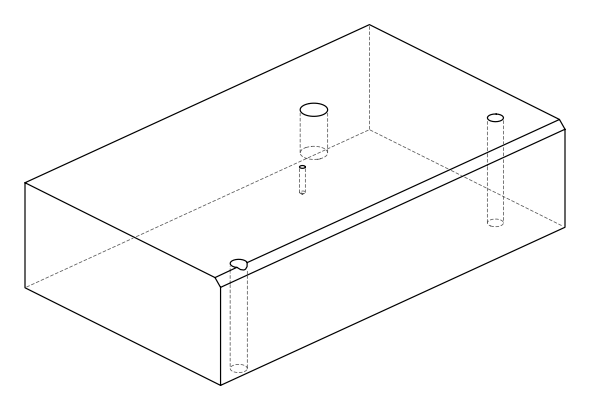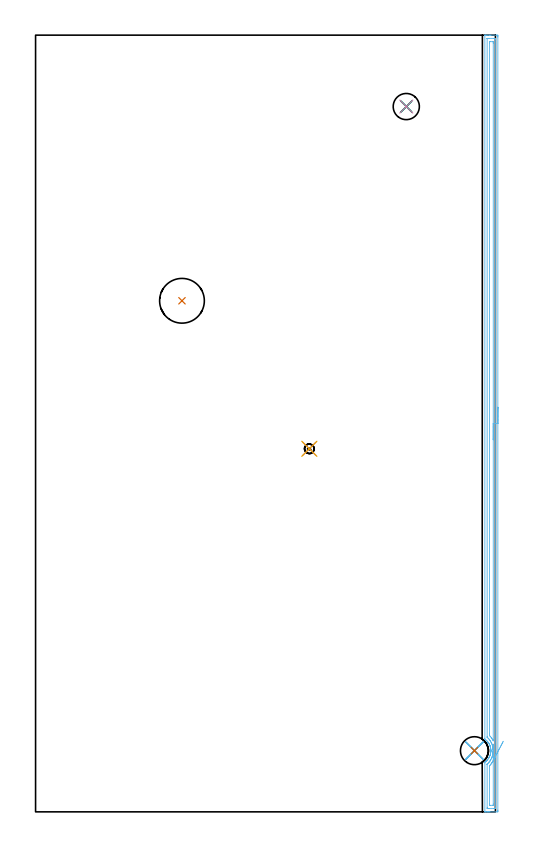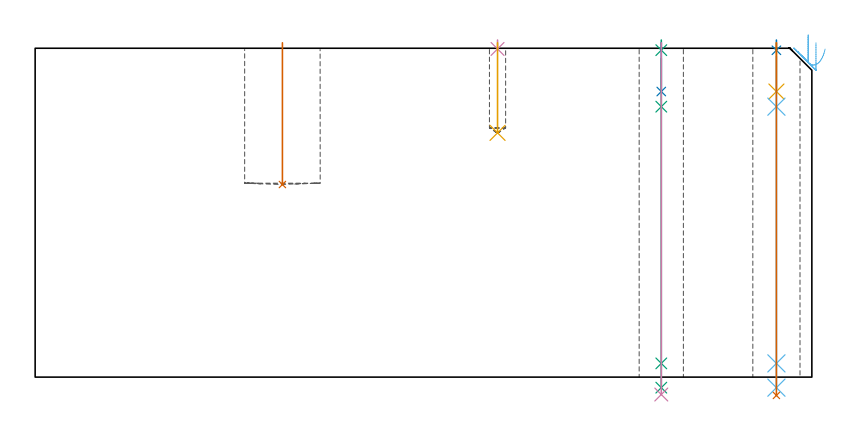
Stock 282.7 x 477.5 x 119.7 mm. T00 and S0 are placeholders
(PLAN: 12 operations, 9 tool changes, 14.6 min)
(1 INDEXABLE_INSERT_DRILL_BLIND_HOLE_FROM_SOLID | STEP1POCKET | NXT0302_026 | 0.21 min | 29236 mm3)
(2 SPOT_DRILL | STEP1HOLE | NXT0321_9005460120000 | 0.03 min | 3 mm3)
(3 SPOT_DRILL_1 | STEP1HOLE_1 | NXT0321_9005460120000 | 0.03 min | 3 mm3)
(4 SPOT_DRILL_2 | STEP1POCKET_1 | NXT0321_9005460120000 | 0.03 min | 2 mm3)
(5 DRILL_BLIND_HOLE_INTO_CENTER | STEP1HOLE | NXT0301_076 | 0.07 min | 1240 mm3)
(6 GUN_DRILL_THROUGH_HOLE | STEP1HOLE | UGT0307_007 | 0.59 min | 8205 mm3)
(7 DRILL_TO_ENLARGE_THROUGH_HOLE | STEP1HOLE | UGT0301_243 | 0.52 min | 18296 mm3)
(8 DRILL_BLIND_HOLE_INTO_CENTER_1 | STEP1HOLE_1 | NXT0301_076 | 0.07 min | 1269 mm3)
(9 GUN_DRILL_THROUGH_HOLE_1 | STEP1HOLE_1 | UGT0307_007 | 0.59 min | 8190 mm3)
(10 DRILL_TO_ENLARGE_THROUGH_HOLE_1 | STEP1HOLE_1 | UGT0301_285 | 0.51 min | 14863 mm3)
(11 DRILL_BLIND_HOLE_INTO_CENTER_2 | STEP1POCKET_1 | UGT0301_182 | 0.13 min | 777 mm3)
(12 AREA_MILL | FG_CHAMFER_SURFACE | UGT0205_001 | 11.77 min | 15226 mm3)
(TOOL NXT0302_026 | Index. Insert Drill 27.5mm [880-D2750L32-03] | D27.5 PA176 FL83 Z2)
(TOOL NXT0321_9005460120000 | NC Spot Drill, 142deg, 12mm, Carbide, Uncoated | D12 PA142 FL30 Z2)
(TOOL NXT0301_076 | Carbide Drill 10.5mm [860.1-1050-032A1-MM 2214] | D10.5 PA140 FL55 Z2)
(TOOL UGT0307_007 | Gun Drill 10 mm | D10 PA130 FL24 Z1)
(TOOL UGT0301_243 | Twist Drill 17.2 mm | D17.2 PA118 FL130 Z2)
(TOOL UGT0301_285 | Twist Drill 16.1 mm | D16.1 PA118 FL125 Z2)
(TOOL UGT0301_182 | Twist Drill 5.9 mm | D5.9 PA118 FL55 Z2)
(TOOL UGT0205_001 | Chamfer Mill 20 x 3 x 45 deg. | D20 FL50 Z2)
(OP 1 INDEXABLE_INSERT_DRILL_BLIND_HOLE_FROM_SOLID)
G17 G21 G94 G90
T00 M6
G54
G17 G0 G90 X90. Y314.2 S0 M3
G43 Z129.7 H1
G94 G81 G98 Z70.1 F250. R121.7
G80
M5
M2
(OP 2 SPOT_DRILL)
G17 G21 G94 G90
T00 M6
G54
G17 G0 G90 X269.8 Y37.6 S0 M3
G43 Z129.7 H0
G94 G81 G98 Z118.96 F250. R122.7
G80
M5
M2
(OP 3 SPOT_DRILL_1)
G17 G21 G94 G90
T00 M6
G54
G17 G0 G90 X227.9 Y433.6 S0 M3
G43 Z129.7 H0
G94 G81 G98 Z119.007 F250. R122.7
G80
M5
M2
(OP 4 SPOT_DRILL_2)
G17 G21 G94 G90
T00 M6
G54
G17 G0 G90 X168.3 Y223.2 S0 M3
G43 Z129.7 H0
G94 G81 G98 Z119.446 F250. R122.7
G80
M5
M2
(OP 5 DRILL_BLIND_HOLE_INTO_CENTER)
G17 G21 G94 G90
T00 M6
G54
G17 G0 G90 X269.8 Y37.6 S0 M3
G43 Z129.7 H1
G94 G81 G98 Z103.95 F250. R121.7
G80
M5
M2
(OP 6 GUN_DRILL_THROUGH_HOLE)
G17 G21 G94 G90
T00 M6
G54
G17 G0 G90 X269.8 Y37.6 M8
G43 Z129.7 H0
Z116.735
S716 M3
G94 G1 Z98.438 F125. M26
G4 X.084
Z5. F250.
G4 X.084
Z-3.832 F125.
G4 X.084
M5
M9
G0 Z116.735
Z129.7
M2
(OP 7 DRILL_TO_ENLARGE_THROUGH_HOLE)
G17 G21 G94 G90
T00 M6
G54
G17 G0 G90 X269.8 Y37.6 S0 M3
G43 Z129.7 H0
G94 G73 G98 Z-6.667 F250. Q15.796 R121.7
G80
M5
M2
(OP 8 DRILL_BLIND_HOLE_INTO_CENTER_1)
G17 G21 G94 G90
T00 M6
G54
G17 G0 G90 X227.9 Y433.6 S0 M3
G43 Z129.7 H1
G94 G81 G98 Z103.95 F250. R121.7
G80
M5
M2
(OP 9 GUN_DRILL_THROUGH_HOLE_1)
G17 G21 G94 G90
T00 M6
G54
G17 G0 G90 X227.9 Y433.6 M8
G43 Z129.7 H0
Z116.034
S716 M3
G94 G1 Z98.438 F125. M26
G4 X.084
Z5. F250.
G4 X.084
Z-3.832 F125.
G4 X.084
M5
M9
G0 Z116.034
Z129.7
M2
(OP 10 DRILL_TO_ENLARGE_THROUGH_HOLE_1)
G17 G21 G94 G90
T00 M6
G54
G17 G0 G90 X227.9 Y433.6 S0 M3
G43 Z129.7 H0
G94 G73 G98 Z-6.337 F250. Q15.755 R121.7
G80
M5
M2
(OP 11 DRILL_BLIND_HOLE_INTO_CENTER_2)
G17 G21 G94 G90
T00 M6
G54
G17 G0 G90 X168.3 Y223.2 S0 M3
G43 Z129.7 H0
G94 G81 G98 Z88.9 F250. R121.7
G80
M5
M2
(OP 12 AREA_MILL)
G17 G21 G94 G90
T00 M6
G54
G17 G0 G90 X284.2 Y248.75 S1061 M3
G43 Z129.7 H0
Z121.7
G94 G1 Y248.712 Z120.828 F250.
Y248.598 Z119.964
Y248.409 Z119.112
Y248.147 Z118.28
Y247.813 Z117.474
Y247.41 Z116.7
Y246.942 Z115.964
Y246.41 Z115.272
Y245.821 Z114.629
Y245.178 Z114.04
Y244.486 Z113.508
Y243.75 Z113.04
Y242.976 Z112.637
Y242.17 Z112.303
Y241.338 Z112.041
Y240.486 Z111.852
Y239.622 Z111.738
Y238.75 Z111.7
Y1.039
X284.199 Y0.621 Z111.701
X284.195 Y0.151 Z111.703
X284.192 Y0.009 Z111.706
X283.731 Y0. Z112.166
X279.317 Z116.577
X278.778 Z117.119
X278.435 Z117.462
X277.895 Z118.001
X277.552 Z118.343
X276.864 Z119.035
X276.565 Z119.334
X276.211 Z119.68
X276.203 Y0.007 Z119.688
X276.2 Y0.174 Z119.7
Y30.108
X276.199 Y30.526 Z119.684
X276.359 Y30.651 Z119.535
X276.669 Y30.893 Z119.23
X276.805 Y31.001 Z119.092
X276.911 Y31.084 Z118.987
X276.945 Y31.114 Z118.953
X277.383 Y31.538 Z118.515
X277.44 Y31.597 Z118.458
X277.552 Y31.715 Z118.344
X277.669 Y31.835 Z118.23
X277.727 Y31.895 Z118.173
X277.806 Y31.977 Z118.093
X278.158 Y32.428 Z117.74
X278.476 Y32.87 Z117.423
X278.611 Y33.086 Z117.287
X278.7 Y33.227 Z117.199
X278.943 Y33.682 Z116.954
X278.987 Y33.764 Z116.911
X279.193 Y34.208 Z116.706
X279.37 Y34.657 Z116.528
X279.397 Y34.736 Z116.502
X279.49 Y35.022 Z116.404
X279.576 Y35.275 Z116.321
X279.646 Y35.55 Z116.25
X279.711 Y35.85 Z116.188
X279.742 Y35.996 Z116.157
X279.8 Y36.362 Z116.096
X279.814 Y36.443 Z116.084
X279.857 Y36.835 Z116.042
X279.863 Y36.889 Z116.036
X279.88 Y37.256 Z116.01
X279.884 Y37.298 Z116.009
X279.886 Y37.336 Z116.005
X279.885 Y37.378 Z116.003
X279.887 Y37.551 Z116.005
X279.888 Y37.583 Z116.004
Y37.796 Z116.006
X279.886 Y37.833 Z116.008
X279.881 Y37.903 Z116.009
X279.873 Y38.128 Z116.024
X279.872 Y38.15 Z116.025
X279.868 Y38.23 Z116.029
X279.832 Y38.597 Z116.067
X279.824 Y38.677 Z116.075
X279.768 Y39.043 Z116.13
X279.756 Y39.123 Z116.142
X279.675 Y39.526 Z116.225
X279.576 Y39.928 Z116.322
X279.551 Y40.016 Z116.347
X279.431 Y40.375 Z116.469
X279.401 Y40.465 Z116.499
X279.317 Y40.68 Z116.581
X279.258 Y40.83 Z116.637
X279.228 Y40.909 Z116.668
X279.024 Y41.359 Z116.874
X278.798 Y41.802 Z117.099
X278.698 Y41.976 Z117.198
X278.683 Y41.999 Z117.212
X278.573 Y42.17 Z117.321
X278.467 Y42.34 Z117.432
X278.22 Y42.696 Z117.678
X278.14 Y42.795 Z117.755
X278.046 Y42.915 Z117.852
X277.904 Y43.095 Z117.995
X277.822 Y43.199 Z118.076
X277.647 Y43.397 Z118.252
X277.467 Y43.589 Z118.432
X276.945 Y44.08 Z118.953
X276.7 Y44.287 Z119.197
X276.452 Y44.482 Z119.447
X276.373 Y44.541 Z119.526
X276.212 Y44.663 Z119.681
X276.203 Y44.673 Z119.689
X276.2 Y44.851 Z119.7
Y477.326
X276.203 Y477.492 Z119.688
X276.21 Y477.493 Z119.681
X276.565 Y477.5 Z119.334
X276.864 Z119.035
X277.552 Z118.343
X278.778 Z117.119
X279.317 Z116.577
X279.93 Z115.965
X283.461 Z112.436
X283.731 Y477.497 Z112.166
X284.192 Y477.491 Z111.706
X284.195 Y477.349 Z111.703
X284.199 Y476.879 Z111.701
X284.2 Y476.404 Z111.7
Y238.75
X282.786 Z113.114
X282.785 Y2.2 Z113.115
X282.784 Y2.096 Z113.116
X282.782 Y2.045 Z113.118
X282.779 Y2.024 Z113.121
X282.768 Y2.01 Z113.132
X282.366 Y2.003 Z113.534
X281.965 Y2.001 Z113.935
X281.485 Y2. Z114.415
X278.837 Z117.063
X278.435 Y2.001 Z117.465
X277.951 Y2.003 Z117.949
X277.724 Y2.01 Z118.176
X277.621 Y2.027 Z118.279
X277.615 Y2.344 Z118.285
Y2.408
Y29.151
Y29.214
X277.619 Y29.317 Z118.281
X277.621 Y29.339 Z118.279
X277.639 Y29.36 Z118.261
X277.681 Y29.404 Z118.219
X278.395 Y30.108 Z117.505
X278.415 Y30.128 Z117.485
X278.435 Y30.149 Z117.465
X278.707 Y30.448 Z117.193
X278.83 Y30.601 Z117.07
X279.147 Y31.001 Z116.753
X279.194 Y31.064 Z116.706
X279.22 Y31.1 Z116.68
X279.317 Y31.24 Z116.583
X279.579 Y31.63 Z116.321
X279.746 Y31.895 Z116.154
X279.91 Y32.189 Z115.99
X280.2 Y32.733 Z115.7
X280.218 Y32.77 Z115.682
X280.226 Y32.788 Z115.674
X280.484 Y33.394 Z115.416
X280.598 Y33.682 Z115.302
X280.723 Y34.046 Z115.177
X280.896 Y34.575 Z115.004
X280.921 Y34.657 Z114.979
X280.937 Y34.723 Z114.963
X281.083 Y35.355 Z114.817
X281.102 Y35.449 Z114.798
X281.105 Y35.469 Z114.795
X281.216 Y36.228 Z114.684
X281.231 Y36.362 Z114.669
X281.265 Y36.714 Z114.635
X281.286 Y37.05 Z114.614
X281.296 Y37.256 Z114.604
X281.295 Y37.935 Z114.605
X281.284 Y38.15 Z114.616
X281.264 Y38.5 Z114.636
X281.226 Y38.898 Z114.674
X281.208 Y39.043 Z114.692
X281.083 Y39.837 Z114.817
X281.061 Y39.948 Z114.839
X281.057 Y39.962 Z114.843
X280.938 Y40.45 Z114.962
X280.836 Y40.83 Z115.064
X280.713 Y41.205 Z115.187
X280.519 Y41.724 Z115.381
X280.428 Y41.955 Z115.472
X280.2 Y42.464 Z115.7
X280.125 Y42.617 Z115.775
X280.047 Y42.772 Z115.853
X279.767 Y43.274 Z116.133
X279.616 Y43.511 Z116.284
X279.317 Y43.957 Z116.583
X278.981 Y44.404 Z116.919
X278.739 Y44.709 Z117.161
X278.435 Y45.05 Z117.465
X278.196 Y45.298 Z117.704
X277.633 Y45.841 Z118.267
X277.621 Y45.872 Z118.279
X277.619 Y45.921 Z118.281
X277.615 Y46.128 Z118.285
Y475.3
X277.616 Y475.404 Z118.284
X277.618 Y475.455 Z118.282
X277.621 Y475.476 Z118.279
X277.632 Y475.49 Z118.268
X278.034 Y475.497 Z117.866
X278.435 Y475.499 Z117.465
X278.914 Y475.5 Z116.986
X281.563 Z114.337
X281.965 Y475.499 Z113.935
X282.448 Y475.497 Z113.452
X282.676 Y475.49 Z113.224
X282.779 Y475.473 Z113.121
X282.785 Y475.156 Z113.115
Y475.092
X282.786 Y238.75 Z113.114
X281.372 Z114.528
X281.371 Y44.404 Z114.529
X281.37 Y44.113 Z114.53
X281.367 Y43.82 Z114.533
X281.365 Y43.653 Z114.535
X280.938 Y44.404 Z114.962
X280.731 Y44.76 Z115.169
X280.367 Y45.298 Z115.533
X280.2 Y45.529 Z115.7
X279.689 Y46.191 Z116.211
X279.317 Y46.613 Z116.583
X279.043 Y46.92 Z116.857
X279.035 Y46.989 Z116.865
X279.033 Y47.085 Z116.867
X279.03 Y47.376 Z116.87
X279.029 Y47.979 Z116.871
X279.028 Y48.271 Z116.872
X279.029 Y472.704 Z116.871
X279.031 Y473.305 Z116.869
X279.034 Y473.451 Z116.866
X279.035 Y473.48 Z116.865
X279.062 Y473.49 Z116.838
X279.128 Y473.497 Z116.772
X279.317 Y473.499 Z116.583
X281.083 Z114.817
X281.275 Y473.497 Z114.625
X281.33 Y473.494 Z114.57
X281.36 Y473.49 Z114.54
X281.365 Y473.478 Z114.535
X281.368 Y473.402 Z114.532
X281.37 Y473.305 Z114.53
X281.371 Y473.013 Z114.529
X281.372 Y472.412 Z114.528
Y238.75
Y237.878 Z114.567
Y237.014 Z114.68
Y236.162 Z114.869
Y235.33 Z115.132
Y234.524 Z115.465
Y233.75 Z115.868
Y233.014 Z116.337
Y232.322 Z116.868
Y231.679 Z117.457
Y231.09 Z118.101
Y230.558 Z118.793
Y230.09 Z119.528
Y229.687 Z120.302
Y229.353 Z121.108
Y229.091 Z121.94
Y228.902 Z122.792
Y228.788 Z123.657
Y228.75 Z124.528
G0 Z129.7
X281.362 Y41.594
Z124.538
G1 Y41.557 Z123.666
Y41.444 Z122.801
Y41.256 Z121.949
X281.363 Y40.994 Z121.117
Y40.661 Z120.311
Y40.259 Z119.537
X281.364 Y39.791 Z118.801
Y39.26 Z118.108
X281.365 Y38.672 Z117.464
Y38.029 Z116.874
X281.366 Y37.337 Z116.343
Y36.602 Z115.873
X281.367 Y35.828 Z115.47
X281.368 Y35.023 Z115.135
X281.369 Y34.191 Z114.872
Y33.339 Z114.683
X281.37 Y32.475 Z114.568
X281.371 Y31.603 Z114.529
Y4.796
X281.369 Y4.195 Z114.531
X281.366 Y4.049 Z114.534
X281.365 Y4.02 Z114.535
X281.338 Y4.01 Z114.562
X281.272 Y4.003 Z114.628
X281.083 Y4.001 Z114.817
X279.317 Z116.583
X279.125 Y4.003 Z116.775
X279.07 Y4.006 Z116.83
X279.04 Y4.01 Z116.86
X279.035 Y4.023 Z116.865
X279.032 Y4.098 Z116.868
X279.03 Y4.195 Z116.87
X279.029 Y4.487 Z116.871
X279.028 Y5.088 Z116.872
X279.029 Y28.02 Z116.871
X279.03 Y28.17 Z116.87
X279.033 Y28.245 Z116.867
X279.035 Y28.278 Z116.865
X279.067 Y28.321 Z116.833
X279.188 Y28.451 Z116.712
X279.317 Y28.59 Z116.583
X279.614 Y28.914 Z116.286
X279.857 Y29.214 Z116.043
X280.008 Y29.409 Z115.892
X280.2 Y29.666 Z115.7
X280.382 Y29.923 Z115.518
X280.508 Y30.108 Z115.392
X280.735 Y30.459 Z115.165
X281.055 Y31.001 Z114.845
X281.065 Y31.019 Z114.835
X281.083 Y31.052 Z114.817
X281.371 Y31.603 Z114.529
X281.745 Y32.318 Z114.197
X282.131 Y33.056 Z113.937
X282.525 Y33.811 Z113.75
X282.926 Y34.578 Z113.638
X283.33 Y35.35 Z113.602
X283.734 Y36.122 Z113.642
X284.135 Y36.888 Z113.758
X284.529 Y37.643 Z113.949
X284.915 Y38.38 Z114.213
X285.288 Y39.093 Z114.549
X285.646 Y39.778 Z114.954
X285.986 Y40.429 Z115.424
X286.307 Y41.041 Z115.957
X286.604 Y41.61 Z116.548
X286.876 Y42.131 Z117.193
X287.122 Y42.6 Z117.886
X287.338 Y43.014 Z118.623
X287.524 Y43.369 Z119.398
G0 Z129.7
M5
M2
